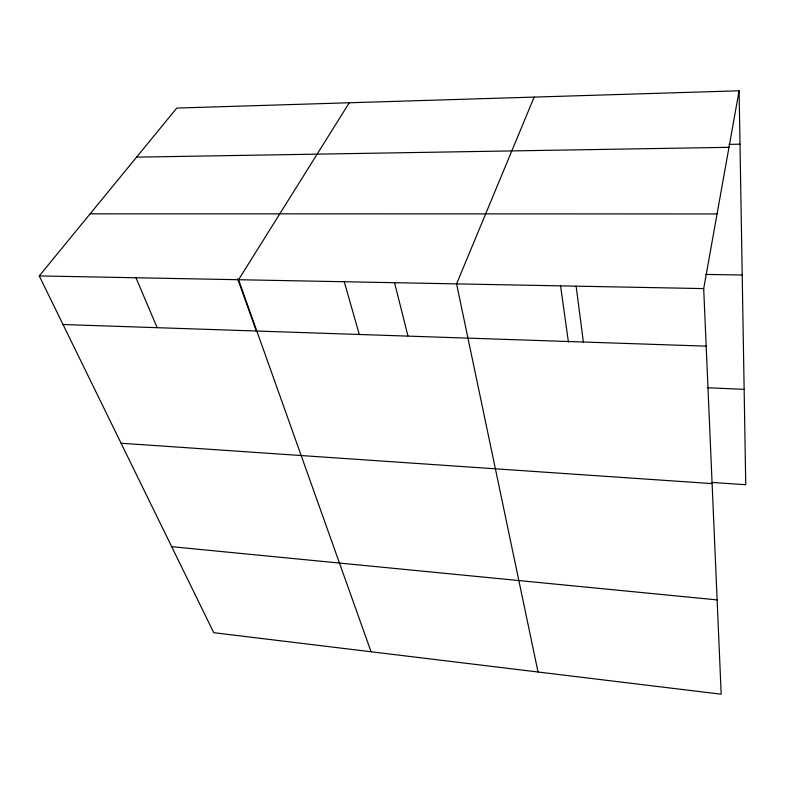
<?xml version="1.0" encoding="UTF-8"?>
<svg xmlns="http://www.w3.org/2000/svg" width="785" height="785" viewBox="0 0 785 785"><rect width="100%" height="100%" fill="white"/><g stroke="black" fill="none" stroke-linecap="round" stroke-linejoin="round"><path stroke-width="1.18" d="M703.694 288.595L739.097 90.795L176.802 108.065L39.25 275.918L213.755 632.69L721.189 694.205L703.694 288.595L39.25 275.918M534.163 97.085L456.576 283.885L538.039 671.999M349.286 102.766L238.561 279.725L371.06 651.756M729.079 144.381L740 144.195M136.59 157.137L728.98 147.315M90.138 213.824L717.058 213.932M705.607 274.426L742.208 274.995M63.026 324.519L706.176 346.146M707.413 387.741L744.141 389.36M711.877 482.432L745.75 484.737L739.097 90.795M121.086 443.24L712.103 483.609M171.689 546.684L717.117 599.897M135.972 277.762L157.167 327.688M237.61 278.626L256.489 331.574M344.262 281.736L359.304 334.488M394.521 282.58L407.925 335.872M560.5 285.406L568.428 342.064M576.141 286.162L583.373 342.024"/></g></svg>
